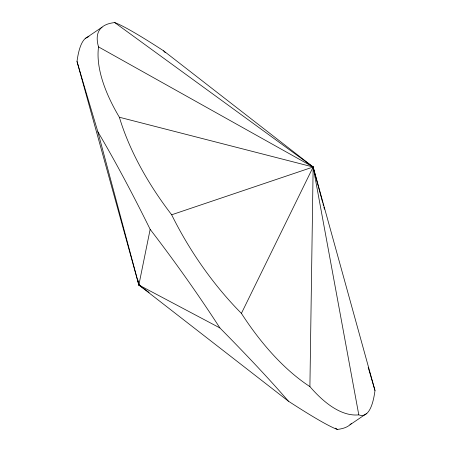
<?xml version="1.0" encoding="UTF-8"?>
<svg xmlns="http://www.w3.org/2000/svg" width="452" height="452" viewBox="0 0 452 452"><rect width="100%" height="100%" fill="white"/><g stroke="black" fill="none" stroke-linecap="round" stroke-linejoin="round"><path stroke-width="0.68" d="M138.877 283.585L138.854 284.997L288.376 401.161A219.378 13.368 36.7 0 0 337.282 429.417A219.299 52.827 34.1 0 0 351.317 423.513M309.902 386.584L313.146 167.003L163.624 50.839A219.378 13.368 36.7 0 0 114.718 22.583A219.299 52.827 34.1 0 0 98.525 46.895A219.299 90.406 37 0 0 119.373 117.243A219.378 116.062 45.6 0 0 171.67 214.785A219.299 122.82 58.2 0 0 241.413 313.377A219.299 108.972 69.8 0 0 309.908 386.607A219.378 78.219 76.5 0 0 358.798 414.851A219.299 38.725 77.4 0 0 374.99 390.539A219.299 1.147 73.1 0 0 368.199 367.374M150.16 229.356L138.854 284.997L149.12 292.467M241.419 313.36L313.146 167.003L114.74 22.6M349.955 424.812L366.798 413.411M85.202 38.589L102.045 27.188M171.687 214.779L313.146 167.003L374.979 390.517M119.396 117.249L313.146 167.003L322.615 202.4M140.222 285.348L138.854 284.997L77.021 61.483M311.897 166.342L313.146 167.003L358.792 414.823M219.892 327.937L138.854 284.997L97.864 131.826M98.547 46.906L313.146 167.003M141.318 286.376L138.854 284.997L137.962 280.138M335.553 428.157L337.26 429.4M322.982 203.762L323.53 205.807M323.892 207.169L324.44 209.208M165.246 52.72A219.299 17.419 43.8 0 1 163.613 50.827M88.925 36.685A219.299 38.725 77.4 0 0 77.01 61.461A219.299 1.147 73.1 0 0 97.858 131.809A219.378 24.476 64.7 0 1 150.16 229.35A219.299 31.267 54 0 1 219.898 327.943A219.299 17.419 43.8 0 1 288.387 401.173"/></g></svg>
